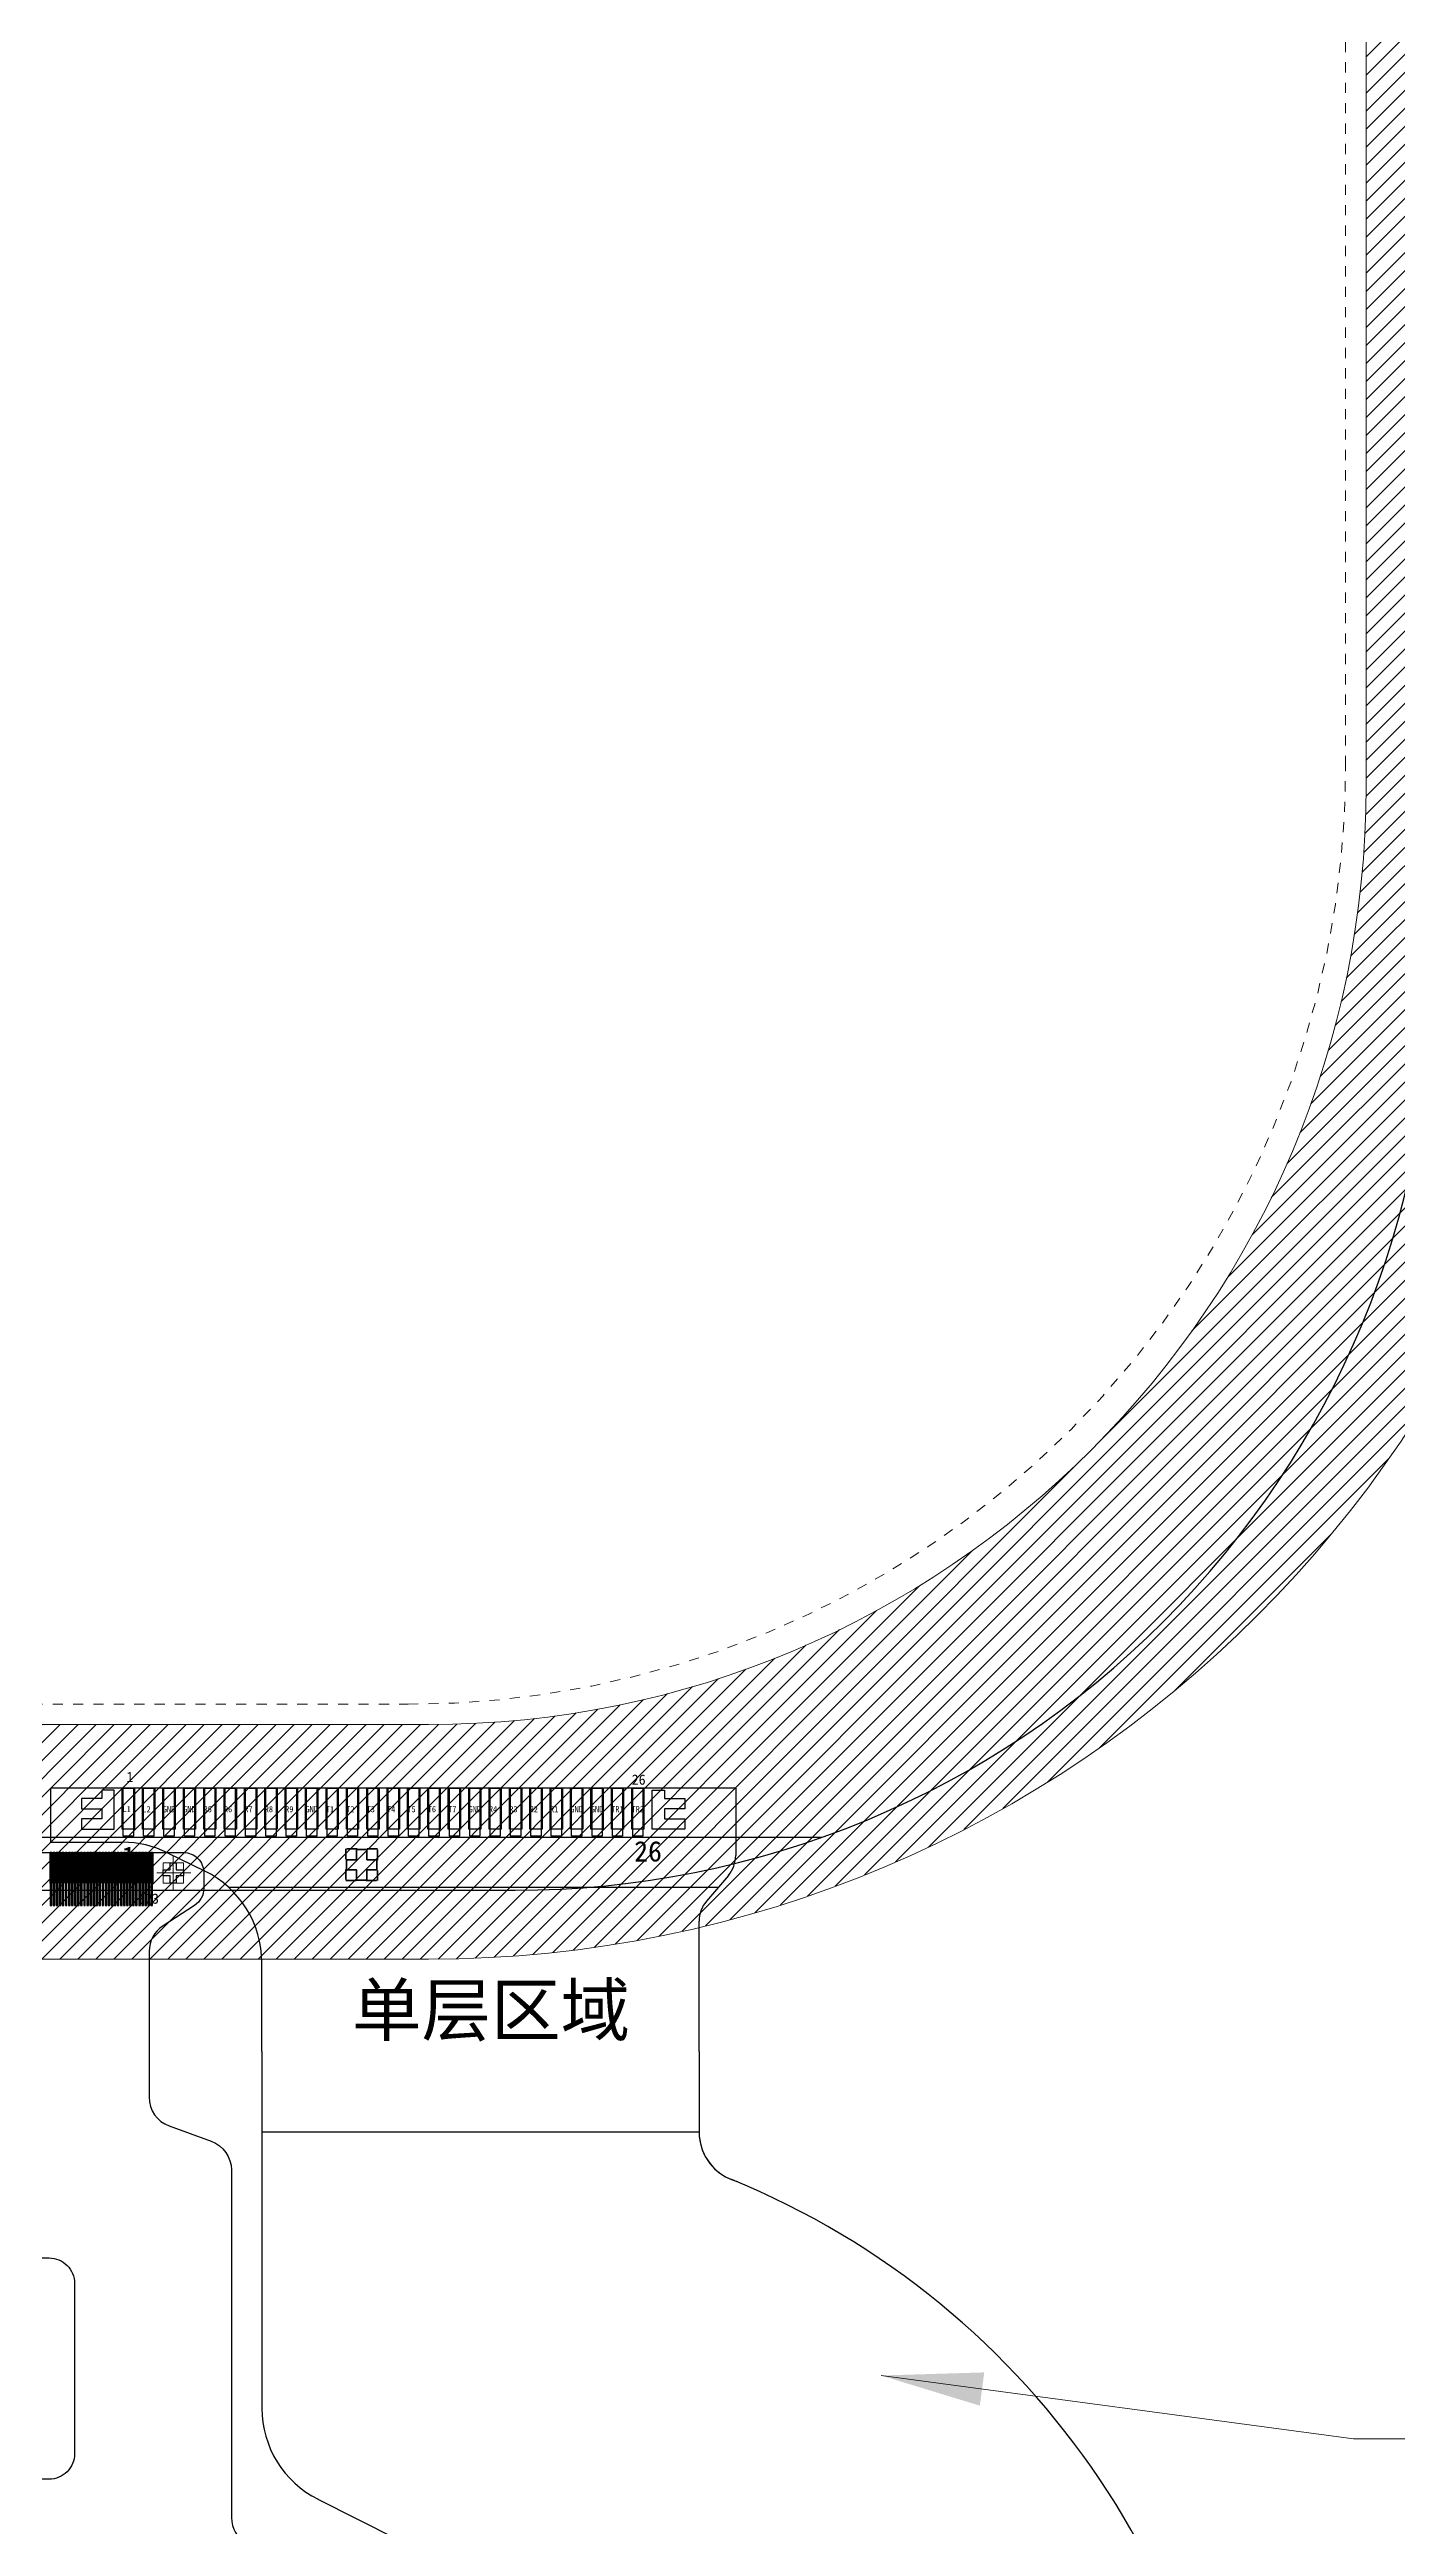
# Model space of a CAD drawing. Header units: inches. Extents: x 1765 to 5217, y -1519 to 441.
# Drawn here: x 4608.31 to 4621.54, y -761.45 to -737.16 of the extents above; entities that cross this region are included whole.
import ezdxf
from ezdxf.enums import TextEntityAlignment as Align

# ---------------------------------------------------------------- set-up
doc = ezdxf.new("R2010")
doc.units = ezdxf.units.IN
doc.header["$MEASUREMENT"] = 0
doc.linetypes.add('DOT', pattern=[0.2, 0.1, -0.1])
for name, color, linetype, lineweight in [('AA', 7, 'Continuous', 13), ('DIM', 3, 'Continuous', 15), ('Mark', 7, 'Continuous', 13), ('尺寸标注', 7, 'Continuous', 0), ('注释', 2, 'Continuous', 13)]:
    doc.layers.add(name, color=color, linetype=linetype, lineweight=lineweight)
doc.styles.add('MBC_Arial_Font', font='arial.ttf', dxfattribs={"width": 0.8})
doc.styles.add('TITLE', font='arial.ttf')
doc.dimstyles.new('ISO-25$7', dxfattribs={"dimscale": 0.5, "dimtxt": 2.5, "dimasz": 2, "dimexe": 1.25, "dimexo": 0.625, "dimtad": 0, "dimdsep": 46, "dimtxsty": 'TITLE', "dimcen": 2.5, "dimclrd": 7, "dimclre": 256, "dimclrt": 7, "dimadec": 0, "dimazin": 0, "dimtfac": 1, "dimtmove": 0, "dimatfit": 0, "dimfxl": 0, "dimlwd": 9, "dimlwe": 9, "dimarcsym": 0})

# ---------------------------------------------------------------- blocks, each defined once
blk = doc.blocks.new('A$C613850C2')
for p, q in [((0.886, 8.052), (-5.834, 8.052)), ((-5.834, 7.522), (-5.834, 8.052)), ((0.886, 8.052), (-5.834, 8.052)), ((-5.834, 7.522), (-5.834, 8.052)), ((0.886, 8.052), (0.886, 7.392)), ((0.886, 8.052), (0.886, 7.392)), ((-5.834, 7.522), (-5.13, 7.522)), ((-5.834, 7.522), (-5.13, 7.522)), ((-4.688, 7.419), (-4.321, 7.239)), ((-4.091, 7.082), (0.716, 7.082)), ((-4.002, 7.082), (0.716, 7.082)), ((0.814, 7.198), (0.599, 6.944)), ((0.814, 7.198), (0.599, 6.944)), ((0.527, 5.472), (0.527, 6.75)), ((0.527, 5.472), (0.527, 6.75)), ((-3.763, 5.472), (-3.763, 6.342)), ((-3.763, 5.472), (-3.763, 6.342)), ((0.527, 4.681), (-3.763, 4.681)), ((0.527, 4.681), (-3.763, 4.681)), ((-0.773, -0.149), (-3.212, 1.079))]:
    blk.add_line(p, q)
at = {"color": 7, "linetype": 'Continuous'}
for p, q in [((-3.763, 5.472), (-3.763, 1.973)), ((-3.763, 5.472), (-3.763, 1.973)), ((-3.763, 5.472), (-3.763, 1.973)), ((0.527, 5.472), (0.527, 4.681)), ((0.527, 5.472), (0.527, 4.681))]:
    blk.add_line(p, q, dxfattribs=at)
for points in [[(-5.214, 8.032), (-5.334, 8.032), (-5.334, 7.952), (-5.534, 7.952), (-5.534, 7.852), (-5.334, 7.852), (-5.334, 7.752), (-5.534, 7.752), (-5.534, 7.652), (-5.214, 7.652), (-5.214, 8.032)], [(-5.214, 8.032), (-5.334, 8.032), (-5.334, 7.952), (-5.534, 7.952), (-5.534, 7.852), (-5.334, 7.852), (-5.334, 7.752), (-5.534, 7.752), (-5.534, 7.652), (-5.214, 7.652), (-5.214, 8.032)], [(0.066, 8.032), (0.186, 8.032), (0.186, 7.952), (0.386, 7.952), (0.386, 7.852), (0.186, 7.852), (0.186, 7.752), (0.386, 7.752), (0.386, 7.652), (0.066, 7.652), (0.066, 8.032)], [(0.066, 8.032), (0.186, 8.032), (0.186, 7.952), (0.386, 7.952), (0.386, 7.852), (0.186, 7.852), (0.186, 7.752), (0.386, 7.752), (0.386, 7.652), (0.066, 7.652), (0.066, 8.032)]]:
    blk.add_lwpolyline(points)
for points in [[(-5.124, 8.052), (-5.024, 8.052), (-5.024, 7.582), (-5.124, 7.582)], [(-5.124, 8.052), (-5.024, 8.052), (-5.024, 7.582), (-5.124, 7.582)], [(-4.924, 8.052), (-4.824, 8.052), (-4.824, 7.582), (-4.924, 7.582)], [(-4.924, 8.052), (-4.824, 8.052), (-4.824, 7.582), (-4.924, 7.582)], [(-4.724, 8.052), (-4.624, 8.052), (-4.624, 7.582), (-4.724, 7.582)], [(-4.724, 8.052), (-4.624, 8.052), (-4.624, 7.582), (-4.724, 7.582)], [(-4.524, 8.052), (-4.424, 8.052), (-4.424, 7.582), (-4.524, 7.582)], [(-4.524, 8.052), (-4.424, 8.052), (-4.424, 7.582), (-4.524, 7.582)], [(-4.324, 8.052), (-4.224, 8.052), (-4.224, 7.582), (-4.324, 7.582)], [(-4.324, 8.052), (-4.224, 8.052), (-4.224, 7.582), (-4.324, 7.582)], [(-4.124, 8.052), (-4.024, 8.052), (-4.024, 7.582), (-4.124, 7.582)], [(-4.124, 8.052), (-4.024, 8.052), (-4.024, 7.582), (-4.124, 7.582)], [(-3.924, 8.052), (-3.824, 8.052), (-3.824, 7.582), (-3.924, 7.582)], [(-3.924, 8.052), (-3.824, 8.052), (-3.824, 7.582), (-3.924, 7.582)], [(-3.724, 8.052), (-3.624, 8.052), (-3.624, 7.582), (-3.724, 7.582)], [(-3.724, 8.052), (-3.624, 8.052), (-3.624, 7.582), (-3.724, 7.582)], [(-3.524, 8.052), (-3.424, 8.052), (-3.424, 7.582), (-3.524, 7.582)], [(-3.524, 8.052), (-3.424, 8.052), (-3.424, 7.582), (-3.524, 7.582)], [(-3.324, 8.052), (-3.224, 8.052), (-3.224, 7.582), (-3.324, 7.582)], [(-3.324, 8.052), (-3.224, 8.052), (-3.224, 7.582), (-3.324, 7.582)], [(-3.124, 8.052), (-3.024, 8.052), (-3.024, 7.582), (-3.124, 7.582)], [(-3.124, 8.052), (-3.024, 8.052), (-3.024, 7.582), (-3.124, 7.582)], [(-2.924, 8.052), (-2.824, 8.052), (-2.824, 7.582), (-2.924, 7.582)], [(-2.924, 8.052), (-2.824, 8.052), (-2.824, 7.582), (-2.924, 7.582)], [(-2.724, 8.052), (-2.624, 8.052), (-2.624, 7.582), (-2.724, 7.582)], [(-2.724, 8.052), (-2.624, 8.052), (-2.624, 7.582), (-2.724, 7.582)], [(-2.524, 8.052), (-2.424, 8.052), (-2.424, 7.582), (-2.524, 7.582)], [(-2.524, 8.052), (-2.424, 8.052), (-2.424, 7.582), (-2.524, 7.582)], [(-2.324, 8.052), (-2.224, 8.052), (-2.224, 7.582), (-2.324, 7.582)], [(-2.324, 8.052), (-2.224, 8.052), (-2.224, 7.582), (-2.324, 7.582)], [(-2.124, 8.052), (-2.024, 8.052), (-2.024, 7.582), (-2.124, 7.582)], [(-2.124, 8.052), (-2.024, 8.052), (-2.024, 7.582), (-2.124, 7.582)], [(-1.924, 8.052), (-1.824, 8.052), (-1.824, 7.582), (-1.924, 7.582)], [(-1.924, 8.052), (-1.824, 8.052), (-1.824, 7.582), (-1.924, 7.582)], [(-1.724, 8.052), (-1.624, 8.052), (-1.624, 7.582), (-1.724, 7.582)], [(-1.724, 8.052), (-1.624, 8.052), (-1.624, 7.582), (-1.724, 7.582)], [(-1.524, 8.052), (-1.424, 8.052), (-1.424, 7.582), (-1.524, 7.582)], [(-1.524, 8.052), (-1.424, 8.052), (-1.424, 7.582), (-1.524, 7.582)], [(-1.324, 8.052), (-1.224, 8.052), (-1.224, 7.582), (-1.324, 7.582)], [(-1.324, 8.052), (-1.224, 8.052), (-1.224, 7.582), (-1.324, 7.582)], [(-1.124, 8.052), (-1.024, 8.052), (-1.024, 7.582), (-1.124, 7.582)], [(-1.124, 8.052), (-1.024, 8.052), (-1.024, 7.582), (-1.124, 7.582)], [(-0.924, 8.052), (-0.824, 8.052), (-0.824, 7.582), (-0.924, 7.582)], [(-0.924, 8.052), (-0.824, 8.052), (-0.824, 7.582), (-0.924, 7.582)], [(-0.724, 8.052), (-0.624, 8.052), (-0.624, 7.582), (-0.724, 7.582)], [(-0.724, 8.052), (-0.624, 8.052), (-0.624, 7.582), (-0.724, 7.582)], [(-0.524, 8.052), (-0.424, 8.052), (-0.424, 7.582), (-0.524, 7.582)], [(-0.524, 8.052), (-0.424, 8.052), (-0.424, 7.582), (-0.524, 7.582)], [(-0.324, 8.052), (-0.224, 8.052), (-0.224, 7.582), (-0.324, 7.582)], [(-0.324, 8.052), (-0.224, 8.052), (-0.224, 7.582), (-0.324, 7.582)], [(-0.124, 8.052), (-0.024, 8.052), (-0.024, 7.582), (-0.124, 7.582)], [(-0.124, 8.052), (-0.024, 8.052), (-0.024, 7.582), (-0.124, 7.582)]]:
    blk.add_lwpolyline(points, close=True)
for centre, radius, start, end in [((-5.13, 6.522), 1, 63.8167, 90), ((0.586, 7.392), 0.3, 319.6587, 0), ((0.586, 7.392), 0.3, 319.6587, 0), ((-4.763, 6.342), 1, 0, 63.8167), ((0.827, 6.75), 0.3, 139.6587, 180), ((0.827, 6.75), 0.3, 139.6587, 180), ((-2.179, -3.191), 8, 0, 67.8375), ((-2.763, 1.973), 1, 180, 243.2794)]:
    blk.add_arc(centre, radius, start, end)
for end in [255.6402, 247.8375]:
    blk.add_arc((1.027, 4.681), 0.5, 180, end, dxfattribs=at)
at = {"attachment_point": 1}
for s, insert, char_height, width in [('{\\fSimSun|b0|i0|c134|p2;26}', (-0.11, 7.534), 0.2, 0.29911), ('{\\fSimSun|b0|i0|c134|p2;26}', (-0.11, 7.534), 0.2, 0.29911), ('{\\fSimSun|b0|i0|c134|p2;1}', (-5.14, 7.481), 0.2, 0.29911), ('{\\fSimSun|b0|i0|c134|p2;1}', (-5.14, 7.481), 0.2, 0.29911), ('{\\fSimSun|b0|i0|c134|p2;单层区域}', (-2.879, 6.129), 0.5, 3.05739), ('{\\fSimSun|b0|i0|c134|p2;单层区域}', (-2.879, 6.129), 0.5, 3.05739)]:
    blk.add_mtext(s, dxfattribs=dict(at, insert=insert, char_height=char_height, width=width))
blk = doc.blocks.new('mark')
at = {"layer": '尺寸标注', "color": 1}
for p, q in [((3641.139, 1398.795), (3641.139, 1398.464)), ((3640.979, 1398.625), (3641.312, 1398.625))]:
    blk.add_line(p, q, dxfattribs=at)
at = {"layer": '尺寸标注', "color": 2}
for points in [[(3641.039, 1398.725), (3641.109, 1398.725), (3641.109, 1398.655), (3641.039, 1398.655)], [(3641.039, 1398.595), (3641.109, 1398.595), (3641.109, 1398.525), (3641.039, 1398.525)], [(3641.169, 1398.725), (3641.239, 1398.725), (3641.239, 1398.655), (3641.169, 1398.655)], [(3641.169, 1398.595), (3641.239, 1398.595), (3641.239, 1398.525), (3641.169, 1398.525)]]:
    blk.add_lwpolyline(points, close=True, dxfattribs=at)
blk = doc.blocks.new('CO5300AF-51-1')
blk.add_lwpolyline([(115.036, 65.254, 0.263643), (115.182, 65.511), (115.182, 68.919, -0.315299), (115.379, 69.201), (115.792, 69.351, 0.315299), (115.99, 69.633), (115.99, 71.062, 0.254671), (115.852, 71.314), (115.544, 71.513, -0.254671), (115.453, 71.681), (115.453, 71.832, -0.414214), (115.653, 72.032), (125.931, 72.032, -0.414214), (126.131, 71.832), (126.131, 71.681, -0.254671), (126.039, 71.513), (125.731, 71.314, 0.254671), (125.594, 71.062), (125.594, 69.633, 0.315299), (125.791, 69.351), (126.204, 69.201, -0.315299), (126.402, 68.919), (126.402, 65.511, 0.263643), (126.548, 65.254)], format="xyb")
at = {"color": 0}
for points in [[(124.638, 72.032), (124.622, 72.032), (124.622, 71.512), (124.638, 71.512)], [(124.668, 72.032), (124.652, 72.032), (124.652, 71.512), (124.668, 71.512)], [(124.698, 72.032), (124.682, 72.032), (124.682, 71.512), (124.698, 71.512)], [(124.728, 72.032), (124.712, 72.032), (124.712, 71.512), (124.728, 71.512)], [(124.758, 72.032), (124.742, 72.032), (124.742, 71.512), (124.758, 71.512)], [(124.788, 72.032), (124.772, 72.032), (124.772, 71.512), (124.788, 71.512)], [(124.818, 72.032), (124.802, 72.032), (124.802, 71.512), (124.818, 71.512)], [(124.848, 72.032), (124.832, 72.032), (124.832, 71.512), (124.848, 71.512)], [(124.878, 72.032), (124.862, 72.032), (124.862, 71.512), (124.878, 71.512)], [(124.908, 72.032), (124.892, 72.032), (124.892, 71.512), (124.908, 71.512)], [(124.938, 72.032), (124.922, 72.032), (124.922, 71.512), (124.938, 71.512)], [(124.968, 72.032), (124.952, 72.032), (124.952, 71.512), (124.968, 71.512)], [(124.998, 72.032), (124.982, 72.032), (124.982, 71.512), (124.998, 71.512)], [(125.028, 72.032), (125.012, 72.032), (125.012, 71.512), (125.028, 71.512)], [(125.058, 72.032), (125.042, 72.032), (125.042, 71.512), (125.058, 71.512)], [(125.088, 72.032), (125.072, 72.032), (125.072, 71.512), (125.088, 71.512)], [(125.118, 72.032), (125.102, 72.032), (125.102, 71.512), (125.118, 71.512)], [(125.148, 72.032), (125.132, 72.032), (125.132, 71.512), (125.148, 71.512)], [(125.178, 72.032), (125.162, 72.032), (125.162, 71.512), (125.178, 71.512)], [(125.208, 72.032), (125.192, 72.032), (125.192, 71.512), (125.208, 71.512)], [(125.238, 72.032), (125.222, 72.032), (125.222, 71.512), (125.238, 71.512)], [(125.268, 72.032), (125.252, 72.032), (125.252, 71.512), (125.268, 71.512)], [(125.298, 72.032), (125.282, 72.032), (125.282, 71.512), (125.298, 71.512)], [(125.328, 72.032), (125.312, 72.032), (125.312, 71.512), (125.328, 71.512)], [(125.358, 72.032), (125.342, 72.032), (125.342, 71.512), (125.358, 71.512)], [(125.388, 72.032), (125.372, 72.032), (125.372, 71.512), (125.388, 71.512)], [(125.418, 72.032), (125.402, 72.032), (125.402, 71.512), (125.418, 71.512)], [(125.448, 72.032), (125.432, 72.032), (125.432, 71.512), (125.448, 71.512)], [(125.478, 72.032), (125.462, 72.032), (125.462, 71.512), (125.478, 71.512)], [(125.508, 72.032), (125.492, 72.032), (125.492, 71.512), (125.508, 71.512)], [(125.538, 72.032), (125.522, 72.032), (125.522, 71.512), (125.538, 71.512)], [(125.568, 72.032), (125.552, 72.032), (125.552, 71.512), (125.568, 71.512)], [(125.598, 72.032), (125.582, 72.032), (125.582, 71.512), (125.598, 71.512)], [(125.628, 72.032), (125.612, 72.032), (125.612, 71.512), (125.628, 71.512)]]:
    blk.add_lwpolyline(points, close=True, dxfattribs=at)
blk.add_lwpolyline([(125.801, 71.932), (125.861, 71.932), (125.861, 71.862), (125.931, 71.862), (125.931, 71.802), (125.861, 71.802), (125.861, 71.732), (125.801, 71.732), (125.801, 71.802), (125.731, 71.802), (125.731, 71.862), (125.801, 71.862)], close=True)
blk.add_lwpolyline([(124.862, 67.807), (124.862, 66.137, -0.414214), (124.612, 65.887), (116.972, 65.887, -0.414214), (116.722, 66.137), (116.722, 67.807, -0.414214), (116.972, 68.057), (124.612, 68.057, -0.414214)], format="xyb", close=True)
at = {"color": 3, "style": 'MBC_Arial_Font'}
for s, p in [('S16', (124.63, 71.907)), ('S15', (124.66, 71.907)), ('S14', (124.69, 71.907)), ('S13', (124.72, 71.907)), ('Dummy', (124.747, 71.907)), ('Dummy', (124.777, 71.907)), ('ELVDD', (124.81, 71.907)), ('ELVDD', (124.84, 71.907)), ('ELVDD', (124.87, 71.907)), ('ELVDD', (124.9, 71.907)), ('ELVDD', (124.93, 71.907)), ('ELVDD', (124.96, 71.907)), ('ELVDD', (124.99, 71.907)), ('ELVDD', (125.02, 71.907)), ('Dummy', (125.047, 71.907)), ('Dummy', (125.077, 71.907)), ('Dummy', (125.107, 71.907)), ('ELVSS', (125.14, 71.907)), ('ELVSS', (125.17, 71.907)), ('ELVSS', (125.2, 71.907)), ('ELVSS', (125.23, 71.907)), ('ELVSS', (125.26, 71.907)), ('ELVSS', (125.29, 71.907)), ('ELVSS', (125.32, 71.907)), ('ELVSS', (125.35, 71.907)), ('Dummy', (125.377, 71.907)), ('FOG2_R', (125.407, 71.907)), ('FOG1_R', (125.437, 71.907)), ('Dummy', (125.467, 71.907)), ('Dummy', (125.497, 71.907)), ('Dummy', (125.527, 71.907)), ('Dummy', (125.557, 71.907)), ('Dummy', (125.587, 71.907)), ('Dummy', (125.617, 71.907)), ('290', (124.63, 71.707)), ('291', (124.66, 71.707)), ('292', (124.69, 71.707)), ('293', (124.72, 71.707)), ('294', (124.75, 71.707)), ('295', (124.78, 71.707)), ('296', (124.81, 71.707)), ('297', (124.84, 71.707)), ('298', (124.87, 71.707)), ('299', (124.9, 71.707)), ('300', (124.93, 71.707)), ('301', (124.96, 71.707)), ('302', (124.99, 71.707)), ('303', (125.02, 71.707)), ('304', (125.05, 71.707)), ('305', (125.08, 71.707)), ('306', (125.11, 71.707)), ('307', (125.14, 71.707)), ('308', (125.17, 71.707)), ('309', (125.2, 71.707)), ('310', (125.23, 71.707)), ('311', (125.26, 71.707)), ('312', (125.29, 71.707)), ('313', (125.32, 71.707)), ('314', (125.35, 71.707)), ('315', (125.38, 71.707)), ('316', (125.41, 71.707)), ('317', (125.44, 71.707)), ('318', (125.47, 71.707)), ('319', (125.5, 71.707)), ('320', (125.53, 71.707)), ('321', (125.56, 71.707)), ('322', (125.59, 71.707)), ('323', (125.62, 71.707))]:
    blk.add_text(s, height=0.01, rotation=90, dxfattribs=at).set_placement(p, align=Align.MIDDLE_CENTER)

msp = doc.modelspace()

# ---------------------------------------------------------------- hatches: boundary and pattern name
h = msp.add_hatch()
h.set_pattern_fill('ANSI31', color=256)
h.set_pattern_definition([(45, (2540.09216, -76.5678), (-0.088388348, 0.088388348), [])])
h.paths.add_polyline_path([(4612.034, -710.374), (4604.489, -710.374), (4604.489, -712.674), (4612.034, -712.674, -0.414214), (4621.234, -721.874), (4621.234, -744.384, -0.414214), (4612.034, -753.584), (4604.489, -753.584), (4604.489, -753.585), (4604.489, -755.884), (4612.034, -755.884, 0.414214), (4623.534, -744.384), (4623.534, -721.874, 0.414214)])
h.paths.add_polyline_path([(4604.489, -710.374), (4596.944, -710.374, 0.414214), (4585.444, -721.874), (4585.444, -744.384, 0.414214), (4596.944, -755.884), (4604.489, -755.884), (4604.489, -753.584), (4596.944, -753.584, -0.414214), (4587.744, -744.384), (4587.744, -721.874, -0.414214), (4596.944, -712.674), (4604.489, -712.674), (4604.489, -712.674)])

# ---------------------------------------------------------------- linework, layer by layer
msp.add_line((4593.081, -754.689), (4615.898, -754.689))
at = {"color": 3, "lineweight": 0}
msp.add_line((4612.034, -755.884), (4596.944, -755.884), dxfattribs=at)
msp.add_lwpolyline([(4587.096, -720.494), (4587.096, -746.209, 0.414214), (4596.096, -755.209), (4612.883, -755.209, 0.414214), (4621.883, -746.209), (4621.883, -720.494, 0.414214), (4613.463, -712.074), (4595.516, -712.074, 0.414214)], format="xyb", close=True)
for points in [[(4608.628, -754.609), (4608.948, -754.609), (4608.948, -754.229), (4608.828, -754.229), (4608.828, -754.309), (4608.628, -754.309), (4608.628, -754.409), (4608.828, -754.409), (4608.828, -754.509), (4608.628, -754.509)], [(4609.028, -754.209), (4609.148, -754.209), (4609.148, -754.609), (4609.028, -754.609)], [(4609.228, -754.209), (4609.348, -754.209), (4609.348, -754.609), (4609.228, -754.609)], [(4609.428, -754.209), (4609.548, -754.209), (4609.548, -754.609), (4609.428, -754.609)], [(4609.628, -754.209), (4609.748, -754.209), (4609.748, -754.609), (4609.628, -754.609)], [(4609.828, -754.209), (4609.948, -754.209), (4609.948, -754.609), (4609.828, -754.609)], [(4610.028, -754.209), (4610.148, -754.209), (4610.148, -754.609), (4610.028, -754.609)], [(4610.228, -754.209), (4610.348, -754.209), (4610.348, -754.609), (4610.228, -754.609)], [(4610.428, -754.209), (4610.548, -754.209), (4610.548, -754.609), (4610.428, -754.609)], [(4610.628, -754.209), (4610.748, -754.209), (4610.748, -754.609), (4610.628, -754.609)], [(4610.828, -754.209), (4610.948, -754.209), (4610.948, -754.609), (4610.828, -754.609)], [(4611.028, -754.209), (4611.148, -754.209), (4611.148, -754.609), (4611.028, -754.609)], [(4611.228, -754.209), (4611.348, -754.209), (4611.348, -754.609), (4611.228, -754.609)], [(4611.428, -754.209), (4611.548, -754.209), (4611.548, -754.609), (4611.428, -754.609)], [(4611.628, -754.209), (4611.748, -754.209), (4611.748, -754.609), (4611.628, -754.609)], [(4611.828, -754.209), (4611.948, -754.209), (4611.948, -754.609), (4611.828, -754.609)], [(4612.028, -754.209), (4612.148, -754.209), (4612.148, -754.609), (4612.028, -754.609)], [(4612.228, -754.209), (4612.348, -754.209), (4612.348, -754.609), (4612.228, -754.609)], [(4612.428, -754.209), (4612.548, -754.209), (4612.548, -754.609), (4612.428, -754.609)], [(4612.628, -754.209), (4612.748, -754.209), (4612.748, -754.609), (4612.628, -754.609)], [(4612.828, -754.209), (4612.948, -754.209), (4612.948, -754.609), (4612.828, -754.609)], [(4613.028, -754.209), (4613.148, -754.209), (4613.148, -754.609), (4613.028, -754.609)], [(4613.228, -754.209), (4613.348, -754.209), (4613.348, -754.609), (4613.228, -754.609)], [(4613.428, -754.209), (4613.548, -754.209), (4613.548, -754.609), (4613.428, -754.609)], [(4613.628, -754.209), (4613.748, -754.209), (4613.748, -754.609), (4613.628, -754.609)], [(4613.828, -754.209), (4613.948, -754.209), (4613.948, -754.609), (4613.828, -754.609)], [(4614.028, -754.209), (4614.148, -754.209), (4614.148, -754.609), (4614.028, -754.609)], [(4614.548, -754.609), (4614.228, -754.609), (4614.228, -754.229), (4614.348, -754.229), (4614.348, -754.309), (4614.548, -754.309), (4614.548, -754.409), (4614.348, -754.409), (4614.348, -754.509), (4614.548, -754.509)]]:
    msp.add_lwpolyline(points, close=True)
at = {"color": 2}
for points in [[(4608.32, -754.839), (4608.338, -754.839), (4608.338, -755.139), (4608.32, -755.139)], [(4608.35, -754.839), (4608.368, -754.839), (4608.368, -755.139), (4608.35, -755.139)], [(4608.38, -754.839), (4608.398, -754.839), (4608.398, -755.139), (4608.38, -755.139)], [(4608.41, -754.839), (4608.428, -754.839), (4608.428, -755.139), (4608.41, -755.139)], [(4608.44, -754.839), (4608.458, -754.839), (4608.458, -755.139), (4608.44, -755.139)], [(4608.47, -754.839), (4608.488, -754.839), (4608.488, -755.139), (4608.47, -755.139)], [(4608.5, -754.839), (4608.518, -754.839), (4608.518, -755.139), (4608.5, -755.139)], [(4608.53, -754.839), (4608.548, -754.839), (4608.548, -755.139), (4608.53, -755.139)], [(4608.56, -754.839), (4608.578, -754.839), (4608.578, -755.139), (4608.56, -755.139)], [(4608.59, -754.839), (4608.608, -754.839), (4608.608, -755.139), (4608.59, -755.139)], [(4608.62, -754.839), (4608.638, -754.839), (4608.638, -755.139), (4608.62, -755.139)], [(4608.65, -754.839), (4608.668, -754.839), (4608.668, -755.139), (4608.65, -755.139)], [(4608.68, -754.839), (4608.698, -754.839), (4608.698, -755.139), (4608.68, -755.139)], [(4608.71, -754.839), (4608.728, -754.839), (4608.728, -755.139), (4608.71, -755.139)], [(4608.74, -754.839), (4608.758, -754.839), (4608.758, -755.139), (4608.74, -755.139)], [(4608.77, -754.839), (4608.788, -754.839), (4608.788, -755.139), (4608.77, -755.139)], [(4608.8, -754.839), (4608.818, -754.839), (4608.818, -755.139), (4608.8, -755.139)], [(4608.83, -754.839), (4608.848, -754.839), (4608.848, -755.139), (4608.83, -755.139)], [(4608.86, -754.839), (4608.878, -754.839), (4608.878, -755.139), (4608.86, -755.139)], [(4608.89, -754.839), (4608.908, -754.839), (4608.908, -755.139), (4608.89, -755.139)], [(4608.92, -754.839), (4608.938, -754.839), (4608.938, -755.139), (4608.92, -755.139)], [(4608.95, -754.839), (4608.968, -754.839), (4608.968, -755.139), (4608.95, -755.139)], [(4608.98, -754.839), (4608.998, -754.839), (4608.998, -755.139), (4608.98, -755.139)], [(4609.01, -754.839), (4609.028, -754.839), (4609.028, -755.139), (4609.01, -755.139)], [(4609.04, -754.839), (4609.058, -754.839), (4609.058, -755.139), (4609.04, -755.139)], [(4609.07, -754.839), (4609.088, -754.839), (4609.088, -755.139), (4609.07, -755.139)], [(4609.1, -754.839), (4609.118, -754.839), (4609.118, -755.139), (4609.1, -755.139)], [(4609.13, -754.839), (4609.148, -754.839), (4609.148, -755.139), (4609.13, -755.139)]]:
    msp.add_lwpolyline(points, close=True, dxfattribs=at)
at = {"color": 3}
for points in [[(4609.16, -754.839), (4609.178, -754.839), (4609.178, -755.139), (4609.16, -755.139)], [(4609.19, -754.839), (4609.208, -754.839), (4609.208, -755.139), (4609.19, -755.139)], [(4609.22, -754.839), (4609.238, -754.839), (4609.238, -755.139), (4609.22, -755.139)], [(4609.25, -754.839), (4609.268, -754.839), (4609.268, -755.139), (4609.25, -755.139)], [(4609.28, -754.839), (4609.298, -754.839), (4609.298, -755.139), (4609.28, -755.139)], [(4609.31, -754.839), (4609.328, -754.839), (4609.328, -755.139), (4609.31, -755.139)]]:
    msp.add_lwpolyline(points, close=True, dxfattribs=at)
at = {"color": 3, "lineweight": 0}
msp.add_arc((4612.034, -744.384), 11.5, 270, 0, dxfattribs=at)
at = {"layer": 'AA', "color": 5}
for p, q in [((4621.234, -744.384), (4621.234, -721.874)), ((4596.944, -753.584), (4612.034, -753.584))]:
    msp.add_line(p, q, dxfattribs=at)
at = {"layer": 'AA', "color": 1, "linetype": 'DOT'}
msp.add_lwpolyline([(4621.033, -722.074, 0.414214), (4611.833, -712.874), (4597.146, -712.874, 0.414214), (4587.946, -722.074), (4587.946, -744.185, 0.414214), (4597.146, -753.385), (4611.833, -753.385, 0.414214), (4621.033, -744.185)], format="xyb", close=True, dxfattribs=at)
at = {"layer": 'AA', "color": 5}
msp.add_arc((4612.034, -744.384), 9.2, 270, 0, dxfattribs=at)
at = {"layer": 'Mark', "linetype": 'Continuous', "lineweight": 100}
msp.add_lwpolyline([(4611.428, -754.909), (4611.428, -754.809), (4611.328, -754.809), (4611.328, -754.909), (4611.228, -754.909), (4611.228, -755.009), (4611.328, -755.009), (4611.328, -755.109), (4611.428, -755.109), (4611.428, -755.009), (4611.528, -755.009), (4611.528, -754.909)], close=True, dxfattribs=at)
at = {"layer": '注释', "color": 8, "linetype": 'DOT', "lineweight": 100}
msp.add_lwpolyline([(4611.223, -755.114), (4611.533, -755.114), (4611.533, -754.804), (4611.223, -754.804)], close=True, dxfattribs=at)

# ---------------------------------------------------------------- block references
for name, p in [('A$C613850C2', (4614.162, -762.261)), ('CO5300AF-51-1', (4483.698, -826.871)), ('mark', (968.39, -2153.664))]:
    msp.add_blockref(name, p)

# ---------------------------------------------------------------- texts
at = {"char_height": 0.1, "width": 0.14979, "attachment_point": 1}
for s, insert in [('1', (4609.07, -754.047)), ('26', (4614.028, -754.074)), ('323', (4609.184, -755.241))]:
    msp.add_mtext(s, dxfattribs=dict(at, insert=insert))
at = {"color": 1, "char_height": 0.06, "width": 0.06983, "attachment_point": 1}
for s, insert in [('{\\fSimSun|b0|i0|c134|p2;L\\fSimSun|b0|i0|c0|p2;1}', (4609.031, -754.383)), ('{\\fSimSun|b0|i0|c134|p2;L2}', (4609.226, -754.384)), ('{\\fSimSun|b0|i0|c134|p2;GND}', (4609.426, -754.384)), ('{\\fSimSun|b0|i0|c134|p2;GND}', (4609.626, -754.384)), ('{\\fSimSun|b0|i0|c134|p2;R5}', (4609.826, -754.384)), ('{\\fSimSun|b0|i0|c134|p2;R6}', (4610.026, -754.384)), ('{\\fSimSun|b0|i0|c134|p2;R7}', (4610.226, -754.384)), ('{\\fSimSun|b0|i0|c134|p2;R8}', (4610.426, -754.384)), ('{\\fSimSun|b0|i0|c134|p2;R9}', (4610.626, -754.384)), ('{\\fSimSun|b0|i0|c134|p2;GND}', (4610.826, -754.384)), ('{\\fSimSun|b0|i0|c134|p2;T1}', (4611.026, -754.384)), ('{\\fSimSun|b0|i0|c134|p2;T2}', (4611.226, -754.384)), ('{\\fSimSun|b0|i0|c134|p2;T3}', (4611.426, -754.384)), ('{\\fSimSun|b0|i0|c134|p2;T4}', (4611.626, -754.384)), ('{\\fSimSun|b0|i0|c134|p2;T5}', (4611.826, -754.384)), ('{\\fSimSun|b0|i0|c134|p2;T6}', (4612.026, -754.384)), ('{\\fSimSun|b0|i0|c134|p2;T7}', (4612.226, -754.384)), ('{\\fSimSun|b0|i0|c134|p2;GND}', (4612.426, -754.384)), ('{\\fSimSun|b0|i0|c134|p2;R4}', (4612.626, -754.384)), ('{\\fSimSun|b0|i0|c134|p2;R3}', (4612.826, -754.384)), ('{\\fSimSun|b0|i0|c134|p2;R2}', (4613.026, -754.384)), ('{\\fSimSun|b0|i0|c134|p2;R1}', (4613.226, -754.384)), ('{\\fSimSun|b0|i0|c134|p2;GND}', (4613.426, -754.384)), ('{\\fSimSun|b0|i0|c134|p2;GND}', (4613.626, -754.384)), ('{\\fSimSun|b0|i0|c134|p2;TR1}', (4613.826, -754.384)), ('{\\fSimSun|b0|i0|c134|p2;TR2}', (4614.026, -754.384))]:
    msp.add_mtext(s, dxfattribs=dict(at, insert=insert))

# ---------------------------------------------------------------- leaders
at = {"layer": 'DIM', "color": 5}
msp.add_leader([(4616.474, -759.967), (4621.11, -760.588), (4636.734, -760.588)], dimstyle='ISO-25$7', override={"dimclrd": 3}, dxfattribs=at)

doc.saveas('drawing.dxf')
